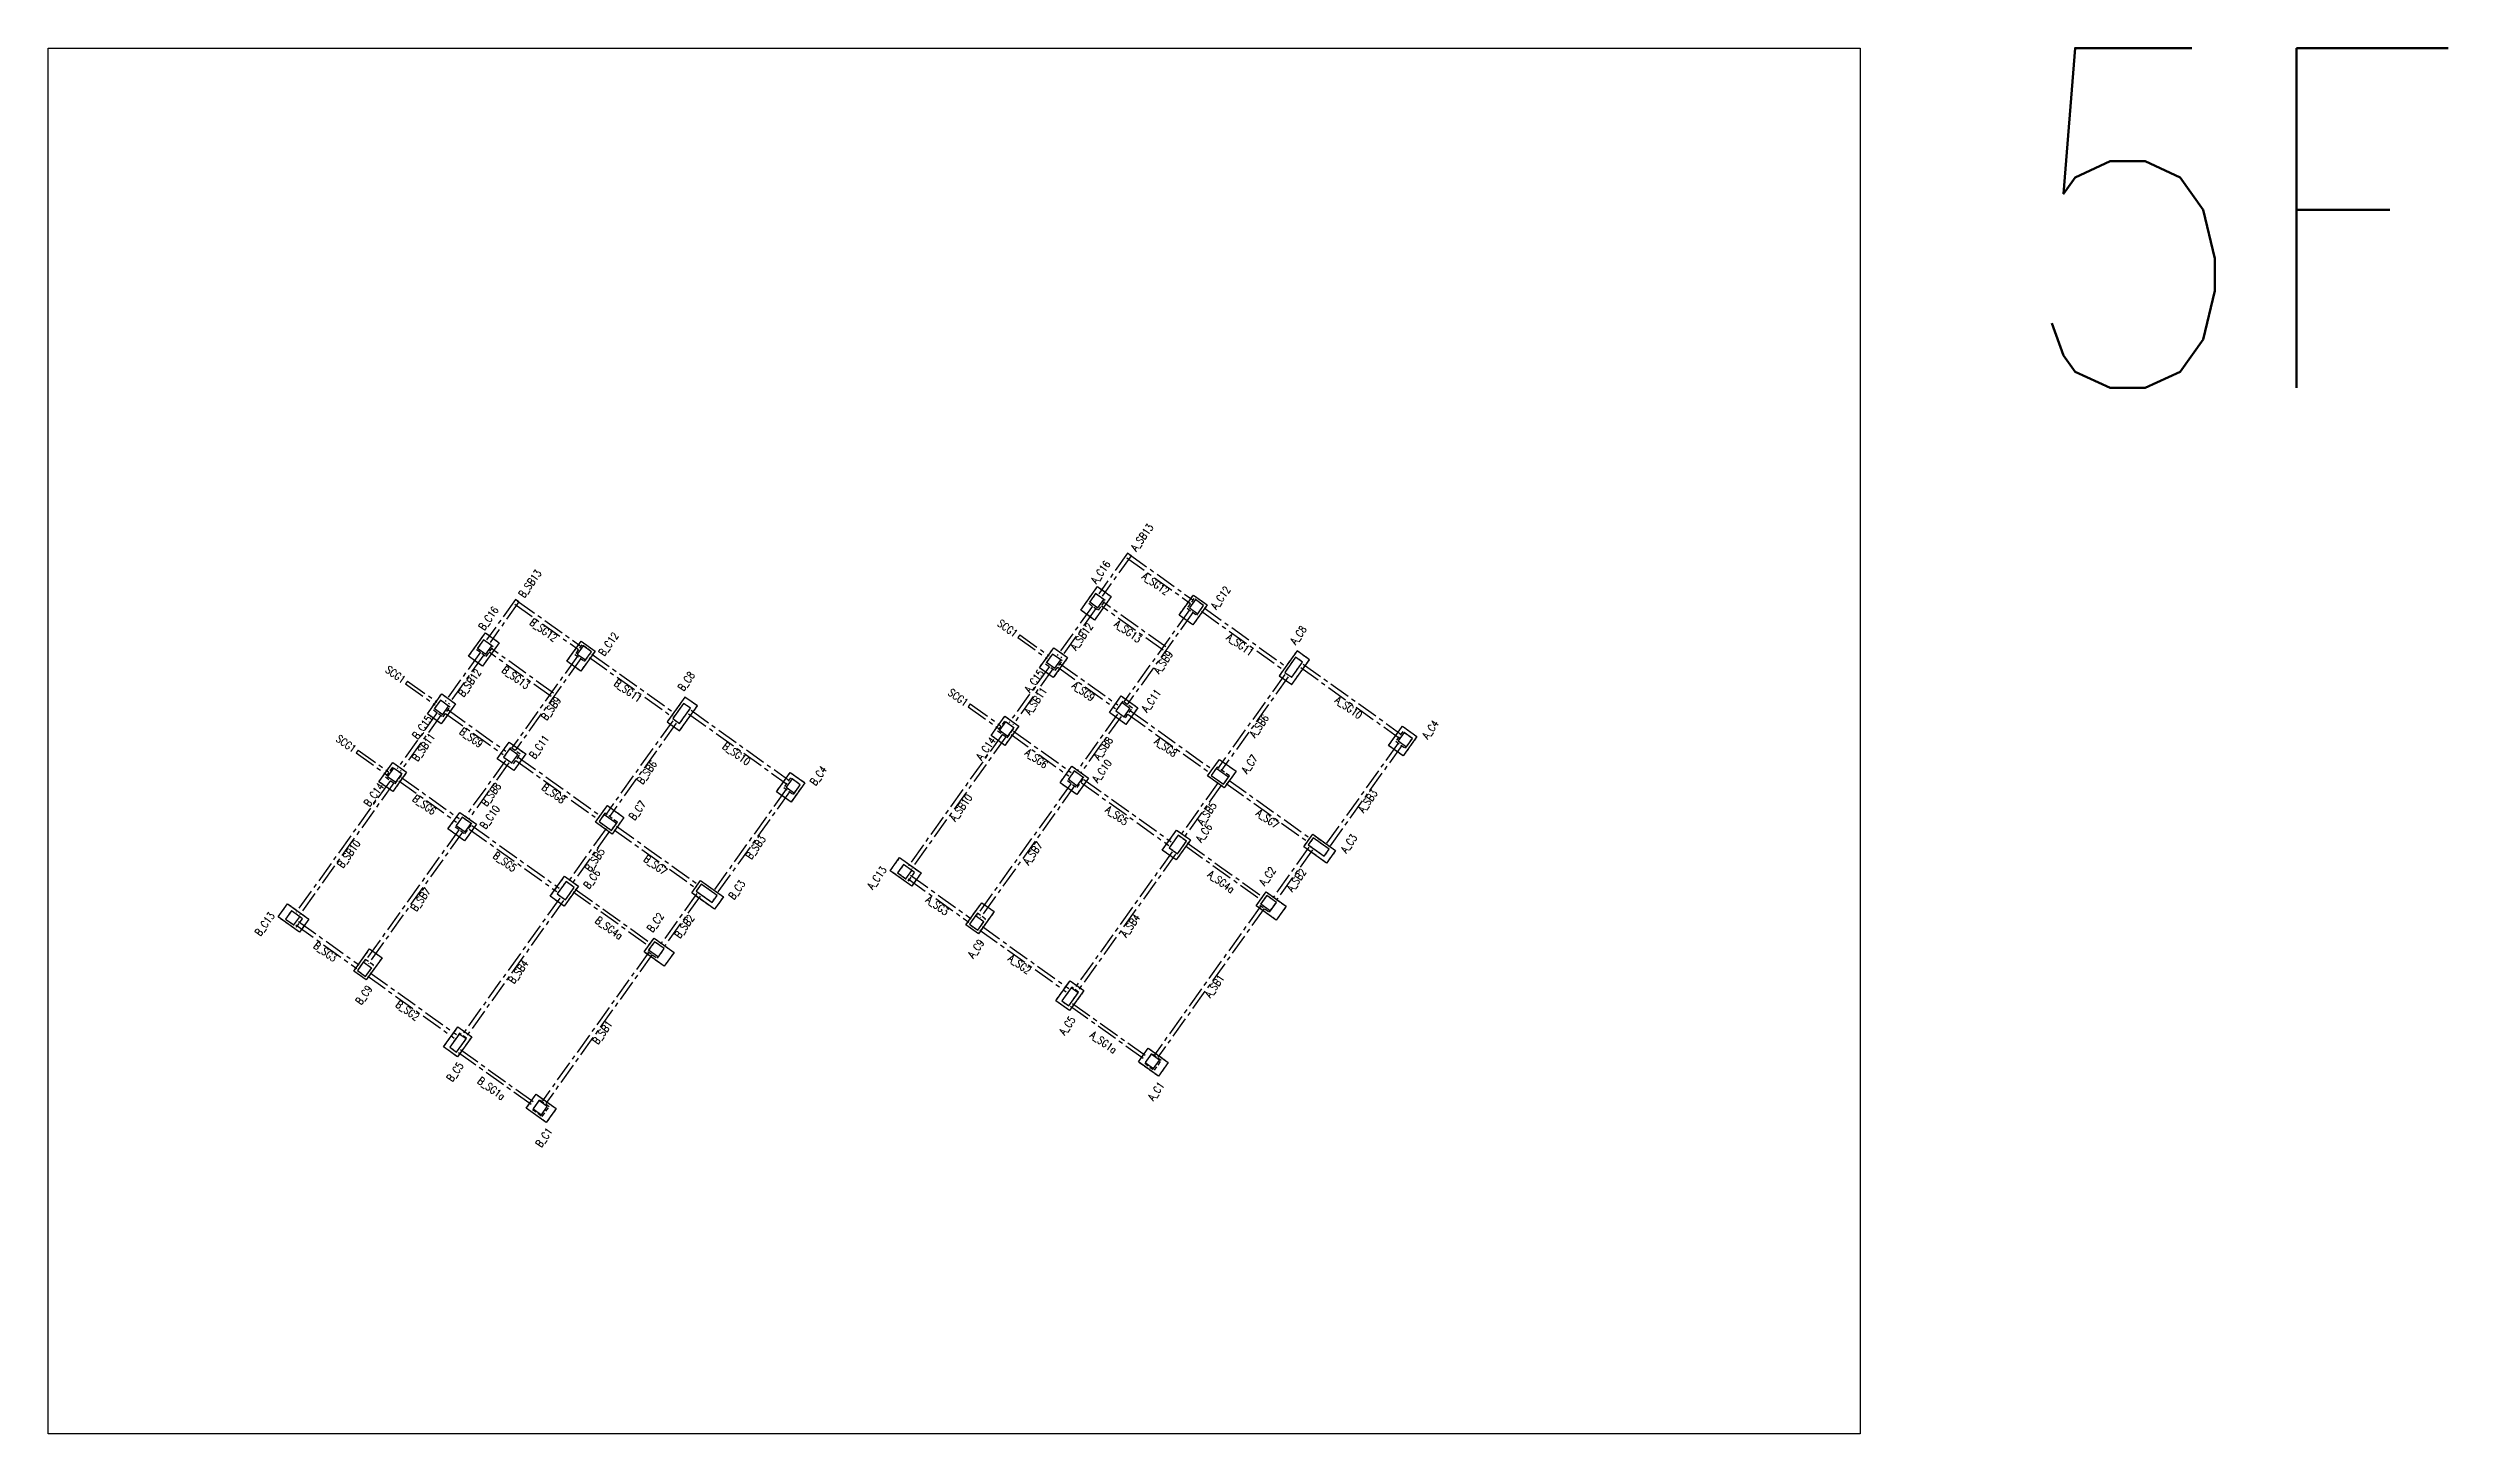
# Model space of a CAD drawing. Header units: millimetres. Extents: x 39613 to 69886, y 27475 to 191272.
# Drawn here: x 50002 to 64126, y 73252 to 81407 of the extents above; entities that cross this region are included whole.
import ezdxf
from ezdxf.enums import TextEntityAlignment as Align

# ---------------------------------------------------------------- set-up
doc = ezdxf.new("R2010")
doc.units = ezdxf.units.MM
doc.header["$LTSCALE"] = 100
doc.header["$MEASUREMENT"] = 0
doc.linetypes.add('CENTER', pattern=[2, 1.25, -0.25, 0.25, -0.25])
doc.linetypes.add('HIDDEN', pattern=[0.375, 0.25, -0.125])
for name, color, linetype in [('TC-COLUMN', 1, 'Continuous'), ('TC-TB', 2, 'Continuous'), ('TC-TC', 4, 'Continuous'), ('TC-虛柱', 4, 'HIDDEN'), ('TC-虛鋼柱', 4, 'HIDDEN'), ('TC-鋼柱', 11, 'Continuous'), ('TC-鋼粱', 183, 'CENTER')]:
    doc.layers.add(name, color=color, linetype=linetype)
doc.styles.get("Standard").update_dxf_attribs({"font": 'txt.shx', "width": 0.8, "bigfont": 'ae.shx'})

msp = doc.modelspace()

# ---------------------------------------------------------------- linework, layer by layer
at = {"layer": 'Defpoints'}
msp.add_lwpolyline([(60666.19, 81407.41), (60666.19, 73252.05), (50001.56, 73252.05), (50001.56, 81407.41)], close=True, dxfattribs=at)
at = {"layer": 'TC-COLUMN'}
for points in [[(56259.6, 78179.96), (56160.73, 78041.66), (56079.38, 78099.82), (56178.24, 78238.12)], [(56658.15, 78070.78), (56742.48, 78188.74), (56823.83, 78130.59), (56739.5, 78012.63)], [(52476.93, 77827.93), (52575.79, 77966.23), (52657.15, 77908.07), (52558.28, 77769.77)], [(53055.7, 77798.89), (53140.03, 77916.85), (53221.38, 77858.7), (53137.05, 77740.74)], [(55836.93, 77760.68), (55921.26, 77878.63), (56002.61, 77820.48), (55918.29, 77702.52)], [(57247.88, 77713.91), (57321.1, 77661.57), (57425.77, 77808.01), (57352.55, 77860.35)], [(52234.49, 77488.79), (52318.81, 77606.74), (52400.16, 77548.59), (52315.84, 77430.63)], [(53645.43, 77442.02), (53718.65, 77389.68), (53823.32, 77536.12), (53750.11, 77588.46)], [(56317.75, 77594.99), (56415.37, 77525.2), (56345.58, 77427.58), (56247.96, 77497.37)], [(55551.94, 77362.01), (55633.36, 77475.9), (55714.71, 77417.74), (55633.29, 77303.85)], [(57891.43, 77303.02), (57972.85, 77416.91), (58058.27, 77355.85), (57976.85, 77241.96)], [(52715.3, 77323.1), (52812.92, 77253.31), (52743.13, 77155.69), (52645.51, 77225.48)], [(51949.49, 77090.12), (52030.91, 77204.01), (52112.26, 77145.85), (52030.84, 77031.96)], [(54288.98, 77031.13), (54370.4, 77145.02), (54455.82, 77083.96), (54374.4, 76970.07)], [(56027.82, 77181.69), (56125.44, 77111.9), (56055.66, 77014.28), (55958.03, 77084.07)], [(56896.03, 77221.75), (56993.65, 77151.96), (56923.87, 77054.34), (56826.25, 77124.13)], [(52425.37, 76909.8), (52522.99, 76840.01), (52453.21, 76742.39), (52355.58, 76812.18)], [(53293.58, 76949.86), (53391.2, 76880.07), (53321.42, 76782.45), (53223.8, 76852.24)], [(56559.75, 76687.72), (56644.08, 76805.68), (56725.43, 76747.52), (56641.1, 76629.56)], [(57392.25, 76707.38), (57444.59, 76780.6), (57578.81, 76684.64), (57526.47, 76611.42)], [(55084.66, 76476.23), (54958.57, 76566.37), (55013.82, 76643.65), (55139.91, 76553.51)], [(52957.3, 76415.83), (53041.63, 76533.79), (53122.98, 76475.63), (53038.65, 76357.67)], [(53789.8, 76435.49), (53842.14, 76508.71), (53976.36, 76412.75), (53924.02, 76339.53)], [(57230.34, 76275.94), (57112.38, 76360.27), (57170.54, 76441.62), (57288.5, 76357.29)], [(51482.22, 76204.34), (51356.12, 76294.48), (51411.37, 76371.76), (51537.46, 76281.62)], [(55496.76, 76378.31), (55569.98, 76325.97), (55476.93, 76195.81), (55403.71, 76248.15)], [(53627.89, 76004.05), (53509.93, 76088.38), (53568.09, 76169.73), (53686.05, 76085.4)], [(51894.31, 76106.42), (51967.53, 76054.08), (51874.48, 75923.92), (51801.26, 75976.26)], [(55932.25, 75801.34), (56016.58, 75919.3), (56097.93, 75861.15), (56013.6, 75743.19)], [(52329.8, 75529.45), (52414.13, 75647.41), (52495.48, 75589.26), (52411.15, 75471.3)], [(56536.62, 75357), (56418.66, 75441.33), (56476.81, 75522.68), (56594.77, 75438.36)], [(52934.17, 75085.11), (52816.21, 75169.44), (52874.36, 75250.79), (52992.32, 75166.47)]]:
    msp.add_lwpolyline(points, close=True, dxfattribs=at)
at = {"layer": 'TC-虛柱'}
for points in [[(56259.6, 78179.96), (56160.73, 78041.66), (56079.38, 78099.82), (56178.24, 78238.12)], [(56658.15, 78070.78), (56742.48, 78188.74), (56823.83, 78130.59), (56739.5, 78012.63)], [(52476.93, 77827.93), (52575.79, 77966.23), (52657.15, 77908.07), (52558.28, 77769.77)], [(53055.7, 77798.89), (53140.03, 77916.85), (53221.38, 77858.7), (53137.05, 77740.74)], [(55836.93, 77760.68), (55921.26, 77878.63), (56002.61, 77820.48), (55918.29, 77702.52)], [(57247.88, 77713.91), (57321.1, 77661.57), (57425.77, 77808.01), (57352.55, 77860.35)], [(52234.49, 77488.79), (52318.81, 77606.74), (52400.16, 77548.59), (52315.84, 77430.63)], [(53645.43, 77442.02), (53718.65, 77389.68), (53823.32, 77536.12), (53750.11, 77588.46)], [(56317.75, 77594.99), (56415.37, 77525.2), (56345.58, 77427.58), (56247.96, 77497.37)], [(55551.94, 77362.01), (55633.36, 77475.9), (55714.71, 77417.74), (55633.29, 77303.85)], [(57891.43, 77303.02), (57972.85, 77416.91), (58058.27, 77355.85), (57976.85, 77241.96)], [(52715.3, 77323.1), (52812.92, 77253.31), (52743.13, 77155.69), (52645.51, 77225.48)], [(51949.49, 77090.12), (52030.91, 77204.01), (52112.26, 77145.85), (52030.84, 77031.96)], [(54288.98, 77031.13), (54370.4, 77145.02), (54455.82, 77083.96), (54374.4, 76970.07)], [(56027.82, 77181.69), (56125.44, 77111.9), (56055.66, 77014.28), (55958.03, 77084.07)], [(56896.03, 77221.75), (56993.65, 77151.96), (56923.87, 77054.34), (56826.25, 77124.13)], [(52425.37, 76909.8), (52522.99, 76840.01), (52453.21, 76742.39), (52355.58, 76812.18)], [(53293.58, 76949.86), (53391.2, 76880.07), (53321.42, 76782.45), (53223.8, 76852.24)], [(56559.75, 76687.72), (56644.08, 76805.68), (56725.43, 76747.52), (56641.1, 76629.56)], [(57392.25, 76707.38), (57444.59, 76780.6), (57578.81, 76684.64), (57526.47, 76611.42)], [(55084.66, 76476.23), (54958.57, 76566.37), (55013.82, 76643.65), (55139.91, 76553.51)], [(52957.3, 76415.83), (53041.63, 76533.79), (53122.98, 76475.63), (53038.65, 76357.67)], [(53789.8, 76435.49), (53842.14, 76508.71), (53976.36, 76412.75), (53924.02, 76339.53)], [(57230.34, 76275.94), (57112.38, 76360.27), (57170.54, 76441.62), (57288.5, 76357.29)], [(51482.22, 76204.34), (51356.12, 76294.48), (51411.37, 76371.76), (51537.46, 76281.62)], [(55496.76, 76378.31), (55569.98, 76325.97), (55476.93, 76195.81), (55403.71, 76248.15)], [(53627.89, 76004.05), (53509.93, 76088.38), (53568.09, 76169.73), (53686.05, 76085.4)], [(51894.31, 76106.42), (51967.53, 76054.08), (51874.48, 75923.92), (51801.26, 75976.26)], [(55932.25, 75801.34), (56016.58, 75919.3), (56097.93, 75861.15), (56013.6, 75743.19)], [(52329.8, 75529.45), (52414.13, 75647.41), (52495.48, 75589.26), (52411.15, 75471.3)], [(56536.62, 75357), (56418.66, 75441.33), (56476.81, 75522.68), (56594.77, 75438.36)], [(52934.17, 75085.11), (52816.21, 75169.44), (52874.36, 75250.79), (52992.32, 75166.47)]]:
    msp.add_lwpolyline(points, close=True, dxfattribs=at)
at = {"layer": 'TC-虛鋼柱'}
for points in [[(56183.42, 78099.2), (56224.13, 78156.14), (56167.18, 78196.85), (56126.48, 78139.91)], [(56762.19, 78070.16), (56802.9, 78127.11), (56745.96, 78167.82), (56705.25, 78110.87)], [(52580.97, 77827.31), (52621.68, 77884.25), (52564.74, 77924.96), (52524.03, 77868.02)], [(53159.74, 77798.27), (53200.45, 77855.22), (53143.51, 77895.93), (53102.8, 77838.98)], [(55929.35, 77743.78), (55970.05, 77800.73), (55913.11, 77841.44), (55872.4, 77784.49)], [(57385.09, 77794.07), (57344.41, 77823.15), (57280.44, 77733.66), (57321.11, 77704.58)], [(52326.9, 77471.89), (52367.6, 77528.84), (52310.66, 77569.55), (52269.95, 77512.6)], [(53782.64, 77522.18), (53741.96, 77551.26), (53677.99, 77461.77), (53718.66, 77432.69)], [(56342.69, 77466.52), (56383.4, 77523.47), (56326.45, 77564.18), (56285.74, 77507.23)], [(55647.26, 77349.18), (55687.96, 77406.13), (55631.02, 77446.84), (55590.31, 77389.89)], [(52740.24, 77194.63), (52780.95, 77251.58), (52724, 77292.29), (52683.29, 77235.34)], [(57990.82, 77287.29), (58031.53, 77344.24), (57974.58, 77384.94), (57933.87, 77328)], [(52044.81, 77077.29), (52085.52, 77134.24), (52028.57, 77174.95), (51987.86, 77118)], [(56057.71, 77055.84), (56098.41, 77112.78), (56041.47, 77153.49), (56000.76, 77096.55)], [(56920.39, 77075.26), (56955.28, 77124.08), (56882.06, 77176.41), (56847.17, 77127.6)], [(54388.37, 77015.4), (54429.08, 77072.35), (54372.13, 77113.06), (54331.42, 77056.11)], [(52455.26, 76783.95), (52495.96, 76840.89), (52439.02, 76881.6), (52398.31, 76824.66)], [(53317.94, 76803.37), (53352.83, 76852.19), (53279.61, 76904.53), (53244.72, 76855.71)], [(56649.25, 76666.76), (56701.59, 76739.98), (56652.78, 76774.87), (56600.44, 76701.65)], [(57512.55, 76652.11), (57541.63, 76692.79), (57448.07, 76759.66), (57419, 76718.99)], [(55066.95, 76507.33), (55101.84, 76556.14), (55036.76, 76602.66), (55001.87, 76553.85)], [(53046.81, 76394.87), (53099.14, 76468.09), (53050.33, 76502.98), (52997.99, 76429.76)], [(53910.1, 76380.22), (53939.18, 76420.9), (53845.62, 76487.77), (53816.55, 76447.1)], [(57190.25, 76323.04), (57230.96, 76379.98), (57174.02, 76420.69), (57133.31, 76363.75)], [(51464.5, 76235.44), (51499.39, 76284.25), (51434.31, 76330.78), (51399.42, 76281.96)], [(55473.45, 76216.73), (55519.97, 76281.82), (55471.16, 76316.71), (55424.64, 76251.63)], [(53587.8, 76051.15), (53628.51, 76108.09), (53571.57, 76148.8), (53530.86, 76091.86)], [(51871, 75944.85), (51917.52, 76009.93), (51868.71, 76044.82), (51822.19, 75979.74)], [(56008.96, 75771.09), (56067.12, 75852.44), (56026.44, 75881.52), (55968.29, 75800.17)], [(52406.51, 75499.2), (52464.67, 75580.55), (52423.99, 75609.63), (52365.84, 75528.28)], [(56512.8, 75392.47), (56553.51, 75449.42), (56496.56, 75490.12), (56455.85, 75433.18)], [(52910.35, 75120.58), (52951.06, 75177.53), (52894.11, 75218.23), (52853.4, 75161.29)]]:
    msp.add_lwpolyline(points, close=True, dxfattribs=at)
at = {"layer": 'TC-鋼柱'}
for points in [[(56181.1, 78113.15), (56216, 78161.96), (56167.18, 78196.85), (56132.29, 78148.04)], [(56768.01, 78078.3), (56802.9, 78127.11), (56754.09, 78162), (56719.2, 78113.19)], [(52578.65, 77841.26), (52613.55, 77890.07), (52564.74, 77924.96), (52529.84, 77876.15)], [(53165.56, 77806.41), (53200.45, 77855.22), (53151.64, 77890.11), (53116.75, 77841.3)], [(55927.03, 77757.73), (55961.92, 77806.54), (55913.11, 77841.44), (55878.22, 77792.63)], [(57385.09, 77794.07), (57344.41, 77823.15), (57280.44, 77733.66), (57321.11, 77704.58)], [(52324.58, 77485.84), (52359.47, 77534.65), (52310.66, 77569.55), (52275.77, 77520.74)], [(53782.64, 77522.18), (53741.96, 77551.26), (53677.99, 77461.77), (53718.66, 77432.69)], [(56334.55, 77472.34), (56369.45, 77521.15), (56320.64, 77556.04), (56285.74, 77507.23)], [(55651.04, 77358.77), (55685.93, 77407.58), (55637.12, 77442.48), (55602.23, 77393.67)], [(52732.1, 77200.45), (52767, 77249.26), (52718.19, 77284.15), (52683.29, 77235.34)], [(57996.64, 77295.43), (58031.53, 77344.24), (57982.72, 77379.13), (57947.82, 77330.32)], [(52048.59, 77086.88), (52083.48, 77135.69), (52034.67, 77170.59), (51999.78, 77121.78)], [(56059.45, 77066.88), (56094.35, 77115.69), (56041.47, 77153.49), (56006.58, 77104.68)], [(56920.39, 77075.26), (56949.46, 77115.94), (56876.25, 77168.28), (56847.17, 77127.6)], [(54394.19, 77023.54), (54429.08, 77072.35), (54380.27, 77107.24), (54345.37, 77058.43)], [(52457, 76794.99), (52491.9, 76843.8), (52439.02, 76881.6), (52404.13, 76832.79)], [(53317.94, 76803.37), (53347.01, 76844.05), (53273.8, 76896.39), (53244.72, 76855.71)], [(56649.25, 76666.76), (56701.59, 76739.98), (56652.78, 76774.87), (56600.44, 76701.65)], [(57512.55, 76652.11), (57541.63, 76692.79), (57448.07, 76759.66), (57419, 76718.99)], [(55050.68, 76518.96), (55085.57, 76567.77), (55036.76, 76602.66), (55001.87, 76553.85)], [(53046.81, 76394.87), (53099.14, 76468.09), (53050.33, 76502.98), (52997.99, 76429.76)], [(53910.1, 76380.22), (53939.18, 76420.9), (53845.62, 76487.77), (53816.55, 76447.1)], [(57196.07, 76331.17), (57230.96, 76379.98), (57174.02, 76420.69), (57139.12, 76371.88)], [(51448.23, 76247.07), (51483.12, 76295.88), (51434.31, 76330.78), (51399.42, 76281.96)], [(55473.45, 76216.73), (55508.34, 76265.55), (55459.53, 76300.44), (55424.64, 76251.63)], [(53593.62, 76059.28), (53628.51, 76108.09), (53571.57, 76148.8), (53536.67, 76099.99)], [(51871, 75944.85), (51905.89, 75993.66), (51857.08, 76028.55), (51822.19, 75979.74)], [(56008.96, 75771.09), (56064.21, 75848.37), (56023.54, 75877.45), (55968.29, 75800.17)], [(52406.51, 75499.2), (52461.76, 75576.48), (52421.09, 75605.56), (52365.84, 75528.28)], [(56507.57, 75402.35), (56542.47, 75451.16), (56493.66, 75486.06), (56458.76, 75437.25)], [(52905.12, 75130.46), (52940.02, 75179.27), (52891.21, 75214.17), (52856.31, 75165.36)]]:
    msp.add_lwpolyline(points, close=True, dxfattribs=at)
at = {"layer": 'TC-鋼粱'}
for p, q in [((56355.58, 78434.59), (56185.2, 78196.26)), ((56375.92, 78420.05), (56205.54, 78181.72)), ((56351.21, 78406.99), (56725.6, 78139.34)), ((56375.92, 78420.05), (56355.58, 78434.59)), ((56365.75, 78427.32), (56740.14, 78159.68)), ((52753.13, 78162.7), (52582.75, 77924.37)), ((52773.47, 78148.16), (52603.09, 77909.84)), ((52748.76, 78135.1), (53123.15, 77867.45)), ((52773.47, 78148.16), (52753.13, 78162.7)), ((52763.3, 78155.43), (53137.69, 77887.79)), ((56148.85, 78123.91), (55941.3, 77833.58)), ((56565.09, 77863.23), (56200.87, 78123.6)), ((56579.63, 77883.57), (56215.41, 78143.94)), ((56805.22, 78113.16), (57291.12, 77765.8)), ((56169.19, 78109.37), (55961.63, 77819.04)), ((56719.48, 78100.69), (56332.73, 77559.69)), ((56739.82, 78086.15), (56353.07, 77545.15)), ((56790.68, 78092.82), (57276.58, 77745.46)), ((52546.4, 77852.02), (52338.85, 77561.69)), ((52566.74, 77837.49), (52359.18, 77547.15)), ((52962.64, 77591.34), (52598.42, 77851.71)), ((52977.18, 77611.68), (52612.96, 77872.05)), ((53117.03, 77828.8), (52730.28, 77287.8)), ((53202.77, 77841.27), (53688.67, 77493.91)), ((55720.46, 77954.57), (55708.83, 77938.3)), ((55708.83, 77938.3), (55881.71, 77814.71)), ((55720.46, 77954.57), (55893.34, 77830.98)), ((53137.37, 77814.26), (52750.62, 77273.26)), ((53188.23, 77820.93), (53674.13, 77473.57)), ((55894.77, 77768.5), (55659.21, 77438.98)), ((55915.11, 77753.96), (55679.54, 77424.44)), ((55943.88, 77764.12), (56283.52, 77521.32)), ((55958.42, 77784.46), (56298.06, 77541.66)), ((57280.72, 77721.16), (56888.18, 77172.05)), ((57301.06, 77706.62), (56908.51, 77157.51)), ((57374.32, 77761.81), (57949.87, 77350.37)), ((57388.86, 77782.15), (57964.41, 77370.71)), ((52118.01, 77682.68), (52106.38, 77666.41)), ((52106.38, 77666.41), (52279.26, 77542.82)), ((52118.01, 77682.68), (52290.89, 77559.09)), ((55429.65, 77547.77), (55418.01, 77531.5)), ((55429.65, 77547.77), (55608.63, 77419.82)), ((52292.32, 77496.61), (52056.76, 77167.09)), ((52312.66, 77482.07), (52077.09, 77152.55)), ((52341.43, 77492.23), (52681.07, 77249.43)), ((52355.97, 77512.57), (52695.61, 77269.77)), ((53678.28, 77449.27), (53285.73, 76900.16)), ((53698.61, 77434.74), (53306.06, 76885.62)), ((53771.87, 77489.92), (54347.42, 77078.48)), ((53786.41, 77510.26), (54361.96, 77098.82)), ((55418.01, 77531.5), (55597, 77403.55)), ((56296.2, 77487.47), (56057.86, 77154.07)), ((56316.54, 77472.93), (56078.2, 77139.53)), ((56357.33, 77487), (56843.4, 77139.52)), ((56371.87, 77507.34), (56857.94, 77159.86)), ((51827.2, 77275.88), (51815.56, 77259.61)), ((51827.2, 77275.88), (52006.18, 77147.93)), ((55618.78, 77369.54), (55064.95, 76594.81)), ((55639.12, 77355), (55085.29, 76580.27)), ((55669.34, 77367.17), (56008.57, 77124.66)), ((55683.87, 77387.51), (56023.11, 77145)), ((57948.36, 77317.64), (57521, 76719.83)), ((57968.7, 77303.11), (57541.33, 76705.29)), ((51815.56, 77259.61), (51994.55, 77131.66)), ((52693.75, 77215.58), (52455.41, 76882.18)), ((52714.09, 77201.04), (52475.75, 76867.64)), ((52754.88, 77215.11), (53240.95, 76867.63)), ((52769.42, 77235.45), (53255.49, 76887.97)), ((52016.33, 77097.65), (51462.5, 76322.92)), ((52036.67, 77083.11), (51482.84, 76308.38)), ((52066.89, 77095.28), (52406.12, 76852.77)), ((52081.42, 77115.62), (52420.66, 76873.11)), ((54345.91, 77045.75), (53918.55, 76447.94)), ((54366.25, 77031.22), (53938.88, 76433.4)), ((56023.28, 77080.45), (55469.41, 76305.67)), ((56043.62, 77065.91), (55489.75, 76291.13)), ((56083.58, 77083.44), (56598.12, 76715.6)), ((56098.12, 77103.77), (56612.66, 76735.94)), ((56888.13, 77086.03), (56667.14, 76776.9)), ((56908.47, 77071.49), (56687.48, 76762.36)), ((56935.98, 77079.65), (57418.13, 76734.97)), ((56950.52, 77099.99), (57432.67, 76755.31)), ((52420.83, 76808.56), (51866.96, 76033.78)), ((52441.17, 76794.02), (51887.3, 76019.24)), ((52481.13, 76811.55), (52995.68, 76443.71)), ((52495.67, 76831.88), (53010.21, 76464.05)), ((53285.68, 76814.14), (53064.69, 76505.01)), ((53306.02, 76799.6), (53085.03, 76490.47)), ((53333.53, 76807.76), (53815.68, 76463.08)), ((53348.07, 76828.1), (53830.22, 76483.42)), ((56695.19, 76713.82), (57142.62, 76393.97)), ((56706.82, 76730.09), (57154.25, 76410.24)), ((57422.69, 76704.06), (57210.34, 76407.02)), ((56617, 76677.52), (56043.59, 75875.41)), ((56637.34, 76662.99), (56063.92, 75860.87)), ((57443.02, 76689.52), (57230.68, 76392.48)), ((53092.74, 76441.93), (53540.17, 76122.08)), ((53104.37, 76458.2), (53551.8, 76138.35)), ((53820.24, 76432.17), (53607.89, 76135.13)), ((53840.57, 76417.63), (53628.23, 76120.59)), ((55063.18, 76519.25), (55420.86, 76263.55)), ((55077.71, 76539.58), (55435.4, 76283.88)), ((53014.55, 76405.64), (52441.14, 75603.52)), ((53034.89, 76391.1), (52461.48, 75588.98)), ((57139.41, 76359.38), (56513.66, 75484.05)), ((57159.75, 76344.85), (56533.99, 75469.51)), ((51460.73, 76247.36), (51818.41, 75991.66)), ((51475.26, 76267.69), (51832.95, 76011.99)), ((55485.94, 76217.02), (55994.23, 75853.66)), ((55500.48, 76237.36), (56008.77, 75874)), ((53536.96, 76087.5), (52911.21, 75212.16)), ((53557.3, 76072.96), (52931.54, 75197.62)), ((51883.49, 75945.13), (52391.79, 75581.77)), ((51898.03, 75965.47), (52406.32, 75602.11)), ((56020.01, 75769.34), (56459.35, 75455.26)), ((56031.64, 75785.61), (56470.98, 75471.53)), ((52417.56, 75497.45), (52856.9, 75183.37)), ((52429.19, 75513.72), (52868.53, 75199.64))]:
    msp.add_line(p, q, dxfattribs=at)

# ---------------------------------------------------------------- texts
at = {"layer": 'Defpoints', "color": 2, "width": 0.8}
msp.add_text('5F', height=2000, rotation=360, dxfattribs=at).set_placement((61589.25, 81407.41), align=Align.TOP_LEFT)
at = {"layer": 'TC-TB', "width": 0.8}
for s, rotation, p in [('A_SB13', 54.440027, (56440.49, 78527.59)), ('B_SB13', 54.440027, (52838.04, 78255.7)), ('A_SG12', 324, (56520.73, 78255.06)), ('B_SG12', 324, (52918.28, 77983.17)), ('SCG1', 324.440027, (55649.56, 77992.96)), ('A_SB12', 54.440027, (56084.87, 77944.15)), ('A_SG13', 324, (56357.4, 77974.83)), ('A_SB9', 54.440027, (56564.46, 77793.56)), ('A_SG11', 324, (57017.64, 77896.77)), ('SCG1', 324.440027, (52047.11, 77721.07)), ('B_SB12', 54.440027, (52482.42, 77672.26)), ('B_SG13', 324, (52754.95, 77702.94)), ('B_SG11', 324, (53415.19, 77624.88)), ('B_SB9', 54.440027, (52962.01, 77521.67)), ('SCG1', 324.440027, (55358.75, 77586.16)), ('A_SB11', 54.440027, (55813.88, 77565.07)), ('A_SG9', 324, (56095.6, 77621.7)), ('A_SG10', 324, (57656.27, 77526.45)), ('B_SG9', 324, (52493.15, 77349.81)), ('A_SB6', 54.440027, (57128.61, 77418.11)), ('SCG1', 324.440027, (51756.3, 77314.27)), ('B_SB11', 54.440027, (52211.43, 77293.18)), ('B_SG10', 324, (54053.82, 77254.56)), ('A_SG6', 324, (55818.89, 77226.46)), ('A_SB8', 54.440027, (56211.2, 77287.12)), ('A_SG8', 324, (56580.3, 77293.8)), ('B_SB6', 54.440027, (53526.16, 77146.22)), ('B_SG6', 324, (52216.44, 76954.57)), ('B_SB8', 54.440027, (52608.75, 77015.23)), ('B_SG8', 324, (52977.85, 77021.91)), ('A_SB10', 54.440027, (55374.4, 76937.4)), ('A_SB3', 54.440027, (57768.66, 76976)), ('A_SG5', 324, (56292.43, 76891.11)), ('A_SB5', 54.440027, (56821.8, 76902.97)), ('A_SG7', 324, (57179.36, 76871.86)), ('B_SB10', 54.440027, (51771.95, 76665.51)), ('B_SB5', 54.440027, (53219.35, 76631.08)), ('B_SB3', 54.440027, (54166.21, 76704.11)), ('A_SB7', 54.440027, (55796.91, 76669.21)), ('B_SG5', 324, (52689.98, 76619.22)), ('B_SG7', 324, (53576.91, 76599.97)), ('A_SG4a', 324, (56906.1, 76501.59)), ('A_SB2', 54.440027, (57349.04, 76510.77)), ('B_SB7', 54.440027, (52194.46, 76397.32)), ('B_SG4a', 324, (53303.65, 76229.7)), ('B_SB2', 54.440027, (53746.59, 76238.88)), ('A_SG3', 324, (55236.2, 76361.76)), ('A_SB4', 54.440027, (56371.55, 76243.9)), ('B_SG3', 324, (51633.75, 76089.87)), ('B_SB4', 54.440027, (52769.1, 75972.01)), ('A_SG2', 324, (55720.03, 76015.88)), ('A_SB1', 54.440027, (56866.34, 75887.12)), ('B_SG2', 324, (52117.58, 75743.99)), ('B_SB1', 54.440027, (53263.89, 75615.23)), ('A_SG1a', 324, (56213.94, 75556.95)), ('B_SG1a', 324, (52611.49, 75285.06))]:
    msp.add_text(s, height=45, rotation=rotation, dxfattribs=at).set_placement(p, align=Align.MIDDLE_CENTER)
at = {"layer": 'TC-TC', "width": 0.8}
for s, p in [('A_C16', (56196.3, 78323.55)), ('B_C16', (52593.85, 78051.66)), ('A_C12', (56902.89, 78172.4)), ('A_C8', (57360.44, 77953.05)), ('B_C12', (53300.44, 77900.51)), ('B_C8', (53757.99, 77681.16)), ('A_C15', (55805.52, 77682.34)), ('A_C11', (56494.43, 77567.02)), ('B_C15', (52203.07, 77410.45)), ('A_C4', (58137.58, 77397.49)), ('B_C11', (52891.98, 77295.13)), ('A_C14', (55521.68, 77285.3)), ('B_C4', (54535.13, 77125.6)), ('A_C10', (56204.51, 77153.72)), ('A_C7', (57072.72, 77193.78)), ('B_C14', (51919.23, 77013.41)), ('B_C10', (52602.06, 76881.83)), ('B_C7', (53470.27, 76921.89)), ('A_C6', (56804.49, 76789.34)), ('A_C3', (57657.88, 76726.46)), ('B_C6', (53202.04, 76517.45)), ('A_C13', (54879.51, 76524.55)), ('A_C2', (57178.43, 76534.32)), ('B_C3', (54055.43, 76454.57)), ('B_C13', (51277.06, 76252.66)), ('B_C2', (53575.98, 76262.43)), ('A_C9', (55462.94, 76107.47)), ('B_C9', (51860.49, 75835.58)), ('A_C5', (55999.62, 75654.84)), ('B_C5', (52397.17, 75382.95)), ('A_C1', (56522.63, 75268.66)), ('B_C1', (52920.18, 74996.77))]:
    msp.add_text(s, height=45, rotation=54.440027, dxfattribs=at).set_placement(p, align=Align.MIDDLE_CENTER)

doc.saveas('drawing.dxf')
